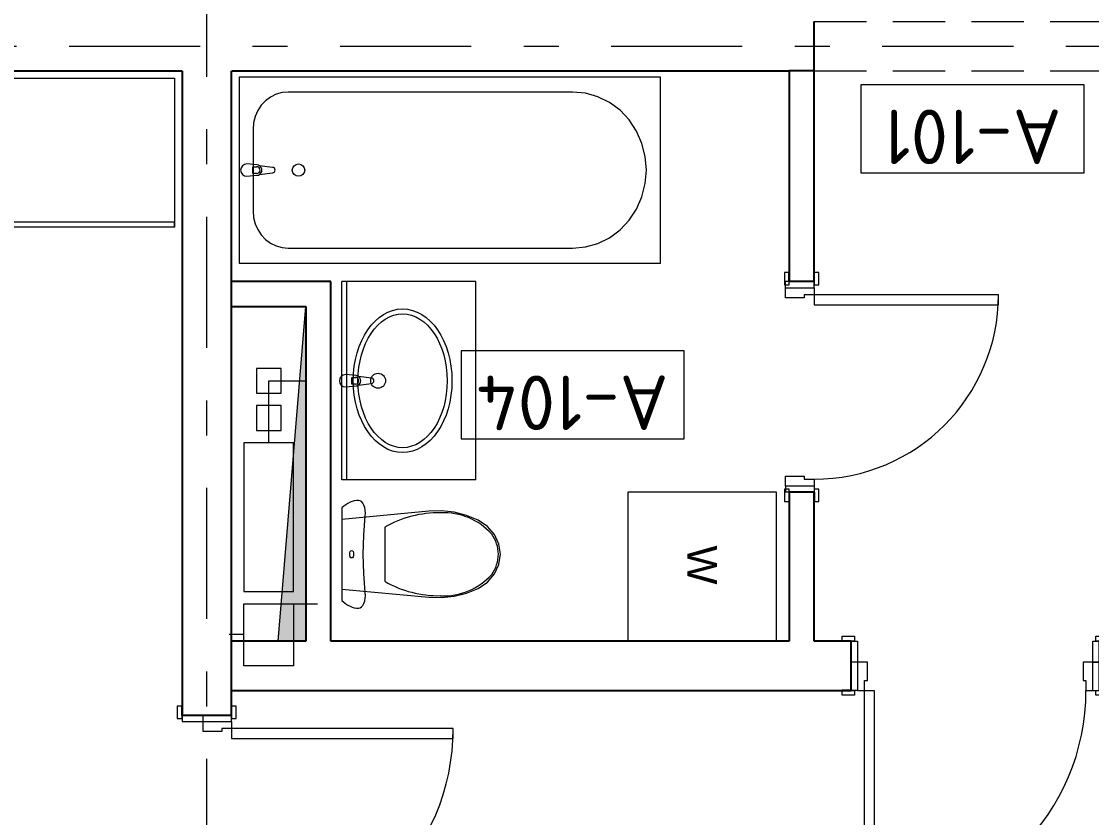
# Model space of a CAD drawing. Header units: millimetres. Extents: x 18162 to 3540582, y 72188 to 247925.
# Drawn here: x 662763 to 667081, y 88033 to 91246 of the extents above; entities that cross this region are included whole.
import ezdxf
from ezdxf.enums import TextEntityAlignment as Align

# ---------------------------------------------------------------- set-up
doc = ezdxf.new("R2010")
doc.units = ezdxf.units.MM
doc.header["$MEASUREMENT"] = 0
doc.set_wipeout_variables(frame=1)
for name, pattern in [('Double Dashed', [1093.611073, 529.166651, -211.666656, 141.111112, -211.666656]), ('Hidden Line', [317.5, 211.666667, -105.833333]), ('Wipeout_Contour', [1000, 0, -1000])]:
    doc.linetypes.add(name, pattern=pattern)
for name, color, linetype in [('Archicad Doors', 7, 'Continuous'), ('Archicad Zone Stamps', 7, 'Continuous'), ('Drawing & Figure', 7, 'Continuous'), ('Interior - Equipment', 7, 'Continuous'), ('Interior - Furniture', 7, 'Continuous'), ('Model Unit - Zone A', 7, 'Continuous'), ('Structural - Bearing', 7, 'Continuous'), ('Structural - Grid', 7, 'Continuous')]:
    doc.layers.add(name, color=color, linetype=linetype)
doc.styles.add('GENERATED_STYLE_1', font='arial.ttf')
doc.styles.add('GENERATED_STYLE_2', font='')
doc.styles.add('GENERATED_STYLE_3', font='', dxfattribs={"width": 0.8})
doc.styles.get('GENERATED_STYLE_2').set_extended_font_data('ISOCPEUR MON')
doc.styles.get('GENERATED_STYLE_3').set_extended_font_data('ISOCPEUR MON')

# ---------------------------------------------------------------- blocks, each defined once
blk = doc.blocks.new('Үүдний хэсэг_A-101_67_3', base_point=(666724.6, 89863.5))
at = {"layer": 'Archicad Zone Stamps', "color": 7, "linetype": 'Continuous', "lineweight": 5}
for p, q in [((667050.6, 90989.3), (666150.6, 90989.3)), ((666150.6, 90989.3), (666150.6, 90634.5)), ((667050.6, 90634.5), (667050.6, 90989.3)), ((666150.6, 90634.5), (667050.6, 90634.5))]:
    blk.add_line(p, q, dxfattribs=at)
at = {"layer": 'Archicad Zone Stamps', "color": 7, "lineweight": 5, "style": 'GENERATED_STYLE_2'}
for tag, p in [('DUMMY_861', (666238.4, 90670)), ('ROOM_NUMBER', (666600.6, 90670))]:
    blk.add_attdef(tag, text='', height=220, rotation=180, dxfattribs=at).set_placement(p, align=Align.TOP_CENTER)
blk = doc.blocks.new('АЦӨ_A-104_70_3', base_point=(665376.7, 89738.9))
at = {"layer": 'Archicad Zone Stamps', "color": 7, "linetype": 'Continuous', "lineweight": 5}
for p, q in [((665437.5, 89916.3), (664537.5, 89916.3)), ((664537.5, 89916.3), (664537.5, 89561.4)), ((665437.5, 89561.4), (665437.5, 89916.3)), ((664537.5, 89561.4), (665437.5, 89561.4))]:
    blk.add_line(p, q, dxfattribs=at)
at = {"layer": 'Archicad Zone Stamps', "color": 7, "lineweight": 5, "style": 'GENERATED_STYLE_2'}
for tag, p in [('DUMMY_861', (664592.3, 89596.9)), ('ROOM_NUMBER', (664987.5, 89596.9))]:
    blk.add_attdef(tag, text='', height=220, rotation=180, dxfattribs=at).set_placement(p, align=Align.TOP_CENTER)
blk = doc.blocks.new('Rectangular Door Opening 27[84]_3', base_point=(636137.8, 0))
at = {"layer": 'Archicad Doors', "color": 7, "linetype": 'Hidden Line', "lineweight": 13}
for p, q in [((665961.3, 91245.7), (667161.3, 91245.7)), ((665961.3, 91045.7), (665961.3, 91245.7)), ((667161.3, 91045.7), (667161.3, 91245.7)), ((665961.3, 91045.7), (667161.3, 91045.7))]:
    blk.add_line(p, q, dxfattribs=at)
blk = doc.blocks.new('Door 27[89]_3', base_point=(636137.8, 0))
at = {"layer": 'Archicad Doors', "color": 7, "linetype": 'Continuous', "lineweight": 13}
for p, q in [((663411.3, 88482.7), (663392.3, 88482.7)), ((663392.3, 88482.7), (663392.3, 88432.7)), ((663411.3, 88432.7), (663411.3, 88482.7)), ((663411.3, 88445.7), (663411.3, 88482.7)), ((663411.3, 88445.7), (663411.3, 88482.7)), ((663630.3, 88482.7), (663611.3, 88482.7)), ((663611.3, 88482.7), (663611.3, 88432.7)), ((663611.3, 88445.7), (663611.3, 88482.7)), ((663611.3, 88445.7), (663611.3, 88482.7)), ((663630.3, 88432.7), (663630.3, 88482.7)), ((663392.3, 88432.7), (663411.3, 88432.7)), ((663496.3, 88445.7), (663411.3, 88445.7)), ((663411.3, 88445.7), (663411.3, 88420.7)), ((663496.3, 88445.7), (663411.3, 88445.7)), ((663496.3, 88445.7), (663411.3, 88445.7)), ((663496.3, 88420.7), (663496.3, 88445.7)), ((663496.3, 88420.7), (663496.3, 88445.7)), ((663611.3, 88445.7), (663496.3, 88445.7)), ((663611.3, 88445.7), (663496.3, 88445.7)), ((663611.3, 88445.7), (663496.3, 88445.7)), ((663611.3, 88420.7), (663611.3, 88445.7)), ((663611.3, 88432.7), (663630.3, 88432.7)), ((663411.3, 88420.7), (663496.3, 88420.7)), ((663496.3, 88420.7), (663611.3, 88420.7)), ((663496.3, 88380.7), (663496.3, 88420.7)), ((663611.3, 88392.7), (663571.3, 88392.7)), ((663571.3, 88392.7), (663571.3, 88380.7)), ((663611.3, 88420.7), (663611.3, 88392.7)), ((664505.3, 88392.7), (663611.3, 88392.7)), ((663611.3, 88392.7), (663611.3, 88352.7)), ((664505.3, 88352.7), (664505.3, 88392.7)), ((663571.3, 88380.7), (663496.3, 88380.7)), ((663611.3, 88352.7), (664505.3, 88352.7)), ((663496.3, 87510.7), (663571.3, 87510.7)), ((663496.3, 87470.7), (663496.3, 87510.7)), ((663571.3, 87510.7), (663571.3, 87498.7)), ((663571.3, 87498.7), (663611.3, 87498.7)), ((663611.3, 87498.7), (663611.3, 87470.7)), ((663392.3, 87458.7), (663392.3, 87408.7)), ((663411.3, 87458.7), (663392.3, 87458.7)), ((663496.3, 87470.7), (663411.3, 87470.7)), ((663411.3, 87470.7), (663411.3, 87445.7)), ((663411.3, 87408.7), (663411.3, 87458.7)), ((663411.3, 87445.7), (663496.3, 87445.7)), ((663496.3, 87445.7), (663411.3, 87445.7)), ((663496.3, 87445.7), (663411.3, 87445.7)), ((663411.3, 87445.7), (663411.3, 87408.7)), ((663411.3, 87445.7), (663411.3, 87408.7)), ((663496.3, 87445.7), (663496.3, 87470.7)), ((663496.3, 87470.7), (663496.3, 87445.7)), ((663611.3, 87470.7), (663496.3, 87470.7)), ((663611.3, 87445.7), (663496.3, 87445.7)), ((663611.3, 87445.7), (663496.3, 87445.7)), ((663611.3, 87445.7), (663496.3, 87445.7)), ((663611.3, 87470.7), (663611.3, 87445.7)), ((663611.3, 87458.7), (663611.3, 87408.7)), ((663630.3, 87458.7), (663611.3, 87458.7)), ((663611.3, 87445.7), (663611.3, 87408.7)), ((663611.3, 87445.7), (663611.3, 87408.7)), ((663630.3, 87408.7), (663630.3, 87458.7)), ((663392.3, 87408.7), (663411.3, 87408.7)), ((663611.3, 87408.7), (663630.3, 87408.7))]:
    blk.add_line(p, q, dxfattribs=at)
blk.add_arc((663611.3, 88392.7), 894, 270, 0, dxfattribs=at)
blk = doc.blocks.new('Door 27[95]_3', base_point=(636137.8, 0))
at = {"layer": 'Archicad Doors', "color": 7, "linetype": 'Continuous', "lineweight": 13}
for p, q in [((666074.3, 88745.7), (666074.3, 88764.7)), ((666074.3, 88764.7), (666124.3, 88764.7)), ((666124.3, 88745.7), (666074.3, 88745.7)), ((666111.3, 88745.7), (666074.3, 88745.7)), ((666111.3, 88745.7), (666074.3, 88745.7)), ((666111.3, 88660.7), (666111.3, 88745.7)), ((666111.3, 88745.7), (666136.3, 88745.7)), ((666111.3, 88660.7), (666111.3, 88745.7)), ((666111.3, 88660.7), (666111.3, 88745.7)), ((666124.3, 88764.7), (666124.3, 88745.7)), ((666136.3, 88745.7), (666136.3, 88660.7)), ((667086.3, 88660.7), (667086.3, 88745.7)), ((667086.3, 88745.7), (667111.3, 88745.7)), ((667098.3, 88764.7), (667148.3, 88764.7)), ((667098.3, 88745.7), (667098.3, 88764.7)), ((667148.3, 88745.7), (667098.3, 88745.7)), ((667111.3, 88745.7), (667111.3, 88660.7)), ((667111.3, 88660.7), (667111.3, 88745.7)), ((667111.3, 88660.7), (667111.3, 88745.7)), ((667111.3, 88745.7), (667148.3, 88745.7)), ((667111.3, 88745.7), (667148.3, 88745.7)), ((667148.3, 88764.7), (667148.3, 88745.7)), ((666136.3, 88660.7), (666111.3, 88660.7)), ((666136.3, 88660.7), (666111.3, 88660.7)), ((666111.3, 88545.7), (666111.3, 88660.7)), ((666111.3, 88545.7), (666111.3, 88660.7)), ((666111.3, 88545.7), (666111.3, 88660.7)), ((666136.3, 88660.7), (666136.3, 88545.7)), ((666176.3, 88660.7), (666136.3, 88660.7)), ((666176.3, 88585.7), (666176.3, 88660.7)), ((667046.3, 88660.7), (667046.3, 88585.7)), ((667086.3, 88660.7), (667046.3, 88660.7)), ((667111.3, 88660.7), (667086.3, 88660.7)), ((667086.3, 88660.7), (667111.3, 88660.7)), ((667086.3, 88545.7), (667086.3, 88660.7)), ((667111.3, 88545.7), (667111.3, 88660.7)), ((667111.3, 88545.7), (667111.3, 88660.7)), ((667111.3, 88545.7), (667111.3, 88660.7)), ((666164.3, 88545.7), (666164.3, 88585.7)), ((666164.3, 88585.7), (666176.3, 88585.7)), ((667046.3, 88585.7), (667058.3, 88585.7)), ((667058.3, 88585.7), (667058.3, 88545.7)), ((666074.3, 88526.7), (666074.3, 88545.7)), ((666074.3, 88545.7), (666124.3, 88545.7)), ((666111.3, 88545.7), (666074.3, 88545.7)), ((666111.3, 88545.7), (666074.3, 88545.7)), ((666124.3, 88526.7), (666074.3, 88526.7)), ((666136.3, 88545.7), (666111.3, 88545.7)), ((666124.3, 88545.7), (666124.3, 88526.7)), ((666136.3, 88545.7), (666164.3, 88545.7)), ((666164.3, 87651.7), (666164.3, 88545.7)), ((666164.3, 88545.7), (666204.3, 88545.7)), ((666204.3, 88545.7), (666204.3, 87651.7)), ((667058.3, 88545.7), (667086.3, 88545.7)), ((667086.3, 88545.7), (667111.3, 88545.7)), ((667098.3, 88545.7), (667148.3, 88545.7)), ((667098.3, 88526.7), (667098.3, 88545.7)), ((667148.3, 88526.7), (667098.3, 88526.7)), ((667111.3, 88545.7), (667148.3, 88545.7)), ((667111.3, 88545.7), (667148.3, 88545.7)), ((667148.3, 88545.7), (667148.3, 88526.7)), ((666204.3, 87651.7), (666164.3, 87651.7))]:
    blk.add_line(p, q, dxfattribs=at)
blk.add_arc((666164.3, 88545.7), 894, 270, 0, dxfattribs=at)
blk = doc.blocks.new('Door 27[99]_3', base_point=(636137.8, 0))
at = {"layer": 'Archicad Doors', "color": 7, "linetype": 'Continuous', "lineweight": 13}
for p, q in [((665861.3, 90232.7), (665842.3, 90232.7)), ((665842.3, 90232.7), (665842.3, 90182.7)), ((665846.3, 90170.7), (665846.3, 90195.7)), ((665961.3, 90195.7), (665846.3, 90195.7)), ((665861.3, 90182.7), (665861.3, 90232.7)), ((665861.3, 90195.7), (665861.3, 90232.7)), ((665861.3, 90195.7), (665861.3, 90232.7)), ((665961.3, 90195.7), (665861.3, 90195.7)), ((665961.3, 90195.7), (665861.3, 90195.7)), ((665980.3, 90232.7), (665961.3, 90232.7)), ((665961.3, 90232.7), (665961.3, 90182.7)), ((665961.3, 90195.7), (665961.3, 90232.7)), ((665961.3, 90195.7), (665961.3, 90232.7)), ((665961.3, 90170.7), (665961.3, 90195.7)), ((665980.3, 90182.7), (665980.3, 90232.7)), ((665842.3, 90182.7), (665861.3, 90182.7)), ((665846.3, 90170.7), (665961.3, 90170.7)), ((665846.3, 90130.7), (665846.3, 90170.7)), ((665961.3, 90182.7), (665980.3, 90182.7)), ((665961.3, 90170.7), (665961.3, 90142.7)), ((665921.3, 90130.7), (665846.3, 90130.7)), ((665961.3, 90142.7), (665921.3, 90142.7)), ((665921.3, 90142.7), (665921.3, 90130.7)), ((666705.3, 90142.7), (665961.3, 90142.7)), ((665961.3, 90142.7), (665961.3, 90102.7)), ((666705.3, 90102.7), (666705.3, 90142.7)), ((665961.3, 90102.7), (666705.3, 90102.7)), ((665846.3, 89410.7), (665921.3, 89410.7)), ((665846.3, 89370.7), (665846.3, 89410.7)), ((665921.3, 89410.7), (665921.3, 89398.7)), ((665921.3, 89398.7), (665961.3, 89398.7)), ((665961.3, 89398.7), (665961.3, 89370.7)), ((665842.3, 89358.7), (665842.3, 89308.7)), ((665861.3, 89358.7), (665842.3, 89358.7)), ((665846.3, 89370.7), (665846.3, 89345.7)), ((665961.3, 89370.7), (665846.3, 89370.7)), ((665961.3, 89345.7), (665846.3, 89345.7)), ((665861.3, 89308.7), (665861.3, 89358.7)), ((665961.3, 89345.7), (665861.3, 89345.7)), ((665961.3, 89345.7), (665861.3, 89345.7)), ((665861.3, 89345.7), (665861.3, 89308.7)), ((665861.3, 89345.7), (665861.3, 89308.7)), ((665961.3, 89370.7), (665961.3, 89345.7)), ((665961.3, 89358.7), (665961.3, 89308.7)), ((665980.3, 89358.7), (665961.3, 89358.7)), ((665961.3, 89345.7), (665961.3, 89308.7)), ((665961.3, 89345.7), (665961.3, 89308.7)), ((665980.3, 89308.7), (665980.3, 89358.7)), ((665842.3, 89308.7), (665861.3, 89308.7)), ((665961.3, 89308.7), (665980.3, 89308.7))]:
    blk.add_line(p, q, dxfattribs=at)
blk.add_arc((665961.3, 90142.7), 744, 270, 0, dxfattribs=at)
blk = doc.blocks.new('Basin Cabinet 27[206]_3', base_point=(664596.3, 89395.7))
at = {"layer": 'Interior - Equipment', "color": 7, "linetype": 'Continuous', "lineweight": 5}
for p, q in [((664056.3, 89395.7), (664056.3, 90195.7)), ((664596.3, 90195.7), (664056.3, 90195.7)), ((664076.3, 89395.7), (664076.3, 90195.7)), ((664596.3, 89395.7), (664596.3, 90195.7)), ((664096.2, 89809.3), (664111.1, 89809.3)), ((664096.2, 89782.1), (664096.2, 89809.3)), ((664111.1, 89782.1), (664096.2, 89782.1)), ((664596.3, 89395.7), (664056.3, 89395.7))]:
    blk.add_line(p, q, dxfattribs=at)
at = {"layer": 'Interior - Equipment', "color": 7, "linetype": 'Continuous', "lineweight": 5, "flags": 128}
blk.add_lwpolyline([(664071.3, 89770.7), (664113.3, 89774.7, 0.12102), (664122.8, 89777.9), (664175.7, 89784.6, 0.882566), (664175.7, 89806.8), (664122.8, 89813.4, 0.12102), (664113.3, 89816.7), (664071.3, 89820.7, 1)], format="xyb", close=True, dxfattribs=at)
at = {"layer": 'Interior - Equipment', "color": 7, "linetype": 'Continuous', "lineweight": 5}
blk.add_circle((664202.5, 89795.7), 30, dxfattribs=at)
for centre, radius, start, end in [((664111.1, 89795.7), 13.6, 270, 90), ((664111.4, 89795.7), 21.1, 302.771, 57.229)]:
    blk.add_arc(centre, radius, start, end, dxfattribs=at)
for major_axis, ratio in [((0, 290), 0.686667), ((0, 270), 0.666667)]:
    blk.add_ellipse((664301.3, 89795.7), major_axis=major_axis, ratio=ratio, dxfattribs=at)
blk = doc.blocks.new('Bathtub 27[207]_3', base_point=(663641.3, 91020.7))
at = {"layer": 'Interior - Equipment', "color": 7, "linetype": 'Continuous', "lineweight": 5}
for p, q in [((663697.6, 90659.3), (663712.4, 90659.3)), ((663697.6, 90632.1), (663697.6, 90659.3)), ((663712.4, 90632.1), (663697.6, 90632.1))]:
    blk.add_line(p, q, dxfattribs=at)
at = {"layer": 'Interior - Equipment', "color": 7, "linetype": 'Continuous', "lineweight": 5, "flags": 128}
for points in [[(663641.3, 90270.7), (665341.3, 90270.7), (665341.3, 91020.7), (663641.3, 91020.7)], [(663839.7, 90960.7), (663815.1, 90958.4), (663791.2, 90951.6), (663768.8, 90940.6), (663748.6, 90925.6), (663731.1, 90907.1), (663717, 90885.7), (663706.5, 90862), (663700.1, 90836.7), (663698, 90810.7), (663698, 90480.7), (663700.1, 90454.6), (663706.5, 90429.4), (663717, 90405.7), (663731.1, 90384.3), (663748.6, 90365.8), (663768.8, 90350.8), (663791.2, 90339.7), (663815.1, 90333), (663839.7, 90330.7), (664987.2, 90330.7), (665038.8, 90335.5), (665088.9, 90349.7), (665135.9, 90372.9), (665178.4, 90404.4), (665215.1, 90443.2), (665244.8, 90488.2), (665266.7, 90537.9), (665280.1, 90591), (665284.7, 90645.7), (665280.1, 90700.4), (665266.7, 90753.4), (665244.8, 90803.2), (665215.1, 90848.2), (665178.4, 90887), (665135.9, 90918.5), (665088.9, 90941.7), (665038.8, 90955.9), (664987.2, 90960.7)]]:
    blk.add_lwpolyline(points, close=True, dxfattribs=at)
blk.add_lwpolyline([(663672.6, 90620.7), (663714.6, 90624.7, 0.12102), (663724.1, 90627.9), (663777, 90634.6, 0.882566), (663777, 90656.8), (663724.1, 90663.4, 0.12102), (663714.6, 90666.7), (663672.6, 90670.7, 1)], format="xyb", close=True, dxfattribs=at)
at = {"layer": 'Interior - Equipment', "color": 7, "linetype": 'Continuous', "lineweight": 5}
blk.add_circle((663881.3, 90645.7), 25, dxfattribs=at)
for centre, radius, start, end in [((663712.4, 90645.7), 13.6, 270, 90), ((663712.7, 90645.7), 21.1, 302.771, 57.229)]:
    blk.add_arc(centre, radius, start, end, dxfattribs=at)
blk = doc.blocks.new('WC 27[208]_3', base_point=(664056.3, 89095.7))
at = {"layer": 'Interior - Equipment', "color": 7, "linetype": 'Continuous', "lineweight": 5}
for p, q in [((664229.4, 89204.6), (664229.4, 89095.7)), ((664229.4, 89095.7), (664229.4, 88986.7))]:
    blk.add_line(p, q, dxfattribs=at)
at = {"layer": 'Interior - Equipment', "color": 7, "linetype": 'Continuous', "lineweight": 5, "flags": 128}
for points in [[(664056.3, 88908.9), (664064.2, 88901.8), (664072.4, 88895.6), (664080.7, 88890.3), (664089.1, 88886), (664097.7, 88882.6), (664106.3, 88880.1), (664115, 88878.7), (664123.8, 88878.2), (664129.8, 88879.5), (664135.6, 88883.2), (664140.8, 88889.3), (664145.1, 88897.5), (664148.4, 88907.2), (664150.5, 88918.1), (664151.3, 88929.6), (664150.8, 88941.2), (664147.2, 88979.5), (664144.7, 89018), (664143.1, 89056.8), (664142.6, 89095.7), (664143.1, 89134.5), (664144.7, 89173.3), (664147.2, 89211.9), (664150.8, 89250.2), (664151.3, 89261.7), (664150.5, 89273.2), (664148.4, 89284.1), (664145.1, 89293.9), (664140.8, 89302), (664135.6, 89308.1), (664129.8, 89311.9), (664123.8, 89313.2), (664115, 89312.7), (664106.3, 89311.2), (664097.7, 89308.8), (664089.1, 89305.4), (664080.7, 89301), (664072.4, 89295.7), (664064.2, 89289.5), (664056.3, 89282.4)], [(664509.8, 88926.2), (664559.5, 88938.7), (664606.4, 88957.7), (664643.6, 88983.3), (664672.2, 89016.3), (664690.1, 89054.6), (664696.3, 89095.7), (664690.1, 89136.7), (664672.2, 89175), (664643.6, 89208.1), (664606.4, 89233.7), (664559.5, 89252.7), (664509.8, 89265.1), (664458.4, 89270.6), (664406.7, 89269), (664056.3, 89236.6), (664056.3, 88954.7), (664406.7, 88922.3), (664458.4, 88920.8)]]:
    blk.add_lwpolyline(points, close=True, dxfattribs=at)
at = {"layer": 'Interior - Equipment', "color": 7, "linetype": 'Continuous', "lineweight": 5}
for centre, major_axis, start_param, end_param in [((664444.3, 88837.6), (425.5, 0), 1.547178, 2.100199), ((664468.6, 89006.2), (257.1, 0), 0.725935, 1.626524), ((664549.1, 89094.9), (138.6, 0), 0.005861, 0.632505), ((664549.1, 89096.5), (138.6, 0), 5.650681, 6.277325), ((664444.3, 89353.8), (425.5, 0), 4.182984, 4.736005), ((664468.6, 89185.1), (257.1, 0), 4.656658, 5.557246)]:
    blk.add_ellipse(centre, major_axis=major_axis, ratio=0.999377, start_param=start_param, end_param=end_param, dxfattribs=at)
blk.add_ellipse((664095.7, 89095.7), major_axis=(0, 15), ratio=0.524717, dxfattribs=at)
blk = doc.blocks.new('Washer 27[209]_3', base_point=(665210.1, 89045.7))
at = {"layer": 'Interior - Equipment', "color": 7, "linetype": 'Continuous', "lineweight": 5, "flags": 128}
blk.add_lwpolyline([(665210.1, 88745.7), (665810.1, 88745.7), (665810.1, 89345.7), (665210.1, 89345.7)], close=True, dxfattribs=at)
at = {"layer": 'Interior - Equipment', "color": 7, "lineweight": 5, "style": 'GENERATED_STYLE_1'}
blk.add_attdef('stDisplayText', text='', height=120, rotation=270, dxfattribs=at).set_placement((665510.1, 89052.5), align=Align.MIDDLE_CENTER)
blk = doc.blocks.new('Cupboard 27[288]_3', base_point=(663381.6, 90416))
at = {"layer": 'Interior - Furniture', "color": 7, "linetype": 'Continuous', "lineweight": 5}
for p, q in [((663381.6, 90436), (661911.3, 90436)), ((662646.5, 90416), (662646.5, 90436)), ((663381.6, 90416), (663381.6, 90436))]:
    blk.add_line(p, q, dxfattribs=at)
at = {"layer": 'Interior - Furniture', "color": 7, "linetype": 'Continuous', "lineweight": 5, "flags": 128}
blk.add_lwpolyline([(663381.6, 90416), (661911.3, 90416), (661911.3, 91016), (663381.6, 91016)], close=True, dxfattribs=at)
blk = doc.blocks.new('Standard grid marker[330]_3', base_point=(654300.1, 91145.7))
at = {"layer": 'Structural - Grid', "color": 13, "linetype": 'Double Dashed', "lineweight": 13}
blk.add_line((655300.1, 91145.7), (689862.2, 91145.7), dxfattribs=at)
at = {"layer": 'Structural - Grid', "color": 13, "lineweight": 13, "style": 'GENERATED_STYLE_3'}
blk.add_attdef('AC_MarkerText_1', text='', height=250, rotation=180, dxfattribs=at).set_placement((691162.2, 91020.7), align=Align.TOP_CENTER)
blk = doc.blocks.new('Standard grid marker[335]_3', base_point=(663511.3, 72524.1))
at = {"layer": 'Structural - Grid', "color": 13, "linetype": 'Double Dashed', "lineweight": 13}
blk.add_line((663511.3, 73524.1), (663511.3, 100185.5), dxfattribs=at)
at = {"layer": 'Structural - Grid', "color": 13, "lineweight": 13, "style": 'GENERATED_STYLE_3'}
blk.add_attdef('AC_MarkerText_1', text='', height=250, rotation=180, dxfattribs=at).set_placement((663511.3, 101360.5), align=Align.TOP_CENTER)

msp = doc.modelspace()

# ---------------------------------------------------------------- hatches: boundary and pattern name
at = {"layer": 'Drawing & Figure', "linetype": 'Continuous', "lineweight": 13}
msp.add_hatch(color=7, dxfattribs=at).paths.add_polyline_path([(663796.7, 88713), (663911.3, 90095.7), (663911.3, 88595.7), (663611.3, 88595.7)])

# ---------------------------------------------------------------- linework, layer by layer
at = {"layer": 'Drawing & Figure', "color": 7, "linetype": 'Continuous', "lineweight": 13, "flags": 128}
msp.add_lwpolyline([(663796.7, 88713), (663911.3, 90095.7), (663911.3, 88595.7), (663611.3, 88595.7)], close=True, dxfattribs=at)
at = {"layer": 'Structural - Bearing', "color": 7, "linetype": 'Continuous', "lineweight": 13, "flags": 128}
msp.add_lwpolyline([(663911.3, 90095.7), (663611.3, 90095.7), (663611.3, 88595.7), (663911.3, 88595.7)], close=True, dxfattribs=at)
at = {"layer": 'Structural - Grid', "color": 7, "linetype": 'Continuous', "lineweight": 5}
for points in [[(663811.3, 89845.7), (663711.3, 89845.7), (663711.3, 89745.7), (663811.3, 89745.7)], [(663811.3, 89695.7), (663711.3, 89695.7), (663711.3, 89595.7), (663811.3, 89595.7)], [(663861.3, 89545.7), (663661.3, 89545.7), (663661.3, 88945.7), (663861.3, 88945.7)]]:
    msp.add_lwpolyline(points, close=True, dxfattribs=at)

# ---------------------------------------------------------------- block references
at = {"layer": 'Interior - Equipment', "color": 7, "linetype": 'Continuous', "lineweight": 5}
for name, p in [('Bathtub 27[207]_3', (663641.3, 91020.7)), ('Basin Cabinet 27[206]_3', (664596.3, 89395.7)), ('WC 27[208]_3', (664056.3, 89095.7))]:
    msp.add_blockref(name, p, dxfattribs=at)
at = {"layer": 'Interior - Furniture', "color": 7, "linetype": 'Continuous', "lineweight": 5}
msp.add_blockref('Cupboard 27[288]_3', (663381.6, 90416), dxfattribs=at)
at = {"layer": 'Model Unit - Zone A', "color": 7, "linetype": 'Continuous', "lineweight": 5}
for name, p, values in [('Үүдний хэсэг_A-101_67_3', (666724.6, 89863.5), {'ROOM_NUMBER': 'A-101'}), ('АЦӨ_A-104_70_3', (665376.7, 89738.9), {'ROOM_NUMBER': 'A-104'})]:
    msp.add_blockref(name, p, dxfattribs=at).add_auto_attribs(values)

# ---------------------------------------------------------------- wipeouts: each hides what was drawn before it
at = {"color": 254, "linetype": 'Wipeout_Contour', "lineweight": 0, "ltscale": 2675601.146760494}
msp.add_wipeout([(661911.3, 91045.7), (663411.3, 91045.7), (663411.3, 91245.7), (661911.3, 91245.7)], dxfattribs=at).dxf.layer = 'Structural - Bearing'
at = {"color": 254, "linetype": 'Wipeout_Contour', "lineweight": 0, "ltscale": 2684022.160320287}
msp.add_wipeout([(663611.3, 91245.7), (663611.3, 91045.7), (665961.3, 91045.7), (665961.3, 91245.7)], dxfattribs=at).dxf.layer = 'Structural - Bearing'

# ---------------------------------------------------------------- next in the draw order: linework, layer by layer
at = {"layer": 'Structural - Bearing', "color": 7, "linetype": 'Continuous', "lineweight": 25}
msp.add_line((665961.3, 91045.7), (665961.3, 91245.7), dxfattribs=at)
at = {"layer": 'Structural - Bearing', "color": 7, "linetype": 'Continuous', "lineweight": 25, "flags": 128}
for points in [[(661911.3, 91045.7), (663411.3, 91045.7)], [(663611.3, 91045.7), (665961.3, 91045.7)]]:
    msp.add_lwpolyline(points, dxfattribs=at)

# ---------------------------------------------------------------- next in the draw order: block references
at = {"layer": 'Archicad Doors', "color": 7, "linetype": 'Hidden Line', "lineweight": 13}
msp.add_blockref('Rectangular Door Opening 27[84]_3', (636137.8, 0), dxfattribs=at)

# ---------------------------------------------------------------- next in the draw order: wipeouts: each hides what was drawn before it
at = {"color": 254, "linetype": 'Wipeout_Contour', "lineweight": 0, "ltscale": 2010116.45518173}
msp.add_wipeout([(663911.3, 90195.7), (663911.3, 90095.7), (664011.3, 90195.7)], dxfattribs=at).dxf.layer = 'Structural - Bearing'

# ---------------------------------------------------------------- next in the draw order: wipeouts: each hides what was drawn before it
at = {"color": 254, "linetype": 'Wipeout_Contour', "lineweight": 0, "ltscale": 2679757.676944362}
msp.add_wipeout([(663611.3, 96545.7), (663411.3, 96545.7), (663411.3, 88445.7), (663611.3, 88445.7)], dxfattribs=at).dxf.layer = 'Structural - Bearing'
at = {"color": 254, "linetype": 'Wipeout_Contour', "lineweight": 0, "ltscale": 2688196.970623177}
msp.add_wipeout([(665861.3, 91045.7), (665861.3, 90195.7), (665961.3, 90195.7), (665961.3, 91045.7)], dxfattribs=at).dxf.layer = 'Structural - Bearing'
at = {"color": 254, "linetype": 'Wipeout_Contour', "lineweight": 0, "ltscale": 2010200.967103706}
msp.add_wipeout([(663911.3, 90095.7), (664011.3, 90095.7), (664011.3, 90195.7)], dxfattribs=at).dxf.layer = 'Structural - Bearing'

# ---------------------------------------------------------------- next in the draw order: linework, layer by layer
at = {"layer": 'Structural - Bearing', "color": 7, "linetype": 'Continuous', "lineweight": 25}
for p, q in [((665861.3, 90195.7), (665861.3, 90232.7)), ((665961.3, 90195.7), (665861.3, 90195.7)), ((665961.3, 90195.7), (665961.3, 90232.7)), ((663411.3, 88445.7), (663411.3, 88482.7)), ((663611.3, 88445.7), (663611.3, 88482.7)), ((663496.3, 88445.7), (663411.3, 88445.7)), ((663611.3, 88445.7), (663496.3, 88445.7))]:
    msp.add_line(p, q, dxfattribs=at)
at = {"layer": 'Structural - Bearing', "color": 7, "linetype": 'Continuous', "lineweight": 25, "flags": 128}
for points in [[(663411.3, 91045.7), (663411.3, 88445.7)], [(663611.3, 88445.7), (663611.3, 91045.7)], [(665861.3, 91045.7), (665861.3, 90195.7)], [(665961.3, 91045.7), (665861.3, 91045.7)], [(665961.3, 90195.7), (665961.3, 91045.7)], [(664011.3, 90195.7), (663911.3, 90195.7)]]:
    msp.add_lwpolyline(points, dxfattribs=at)
at = {"layer": 'Structural - Grid', "color": 7, "linetype": 'Continuous', "lineweight": 5}
msp.add_lwpolyline([(663661.3, 88772.1), (663601.8, 88772.1)], dxfattribs=at)

# ---------------------------------------------------------------- next in the draw order: block references
at = {"layer": 'Archicad Doors', "color": 7, "linetype": 'Continuous', "lineweight": 13}
msp.add_blockref('Door 27[89]_3', (636137.8, 0), dxfattribs=at)
at = {"layer": 'Structural - Grid', "color": 13, "linetype": 'Continuous', "lineweight": 13}
msp.add_blockref('Standard grid marker[330]_3', (654300.1, 91145.7), dxfattribs=at)

# ---------------------------------------------------------------- next in the draw order: wipeouts: each hides what was drawn before it
at = {"color": 254, "linetype": 'Wipeout_Contour', "lineweight": 0, "ltscale": 2682979.483562565}
msp.add_wipeout([(663611.3, 88745.7), (663611.3, 88545.7), (666111.3, 88545.7), (666111.3, 88745.7)], dxfattribs=at).dxf.layer = 'Structural - Bearing'

# ---------------------------------------------------------------- next in the draw order: linework, layer by layer
at = {"layer": 'Structural - Bearing', "color": 7, "linetype": 'Continuous', "lineweight": 25}
for p, q in [((666111.3, 88745.7), (666074.3, 88745.7)), ((666111.3, 88660.7), (666111.3, 88745.7)), ((666111.3, 88545.7), (666111.3, 88660.7)), ((666111.3, 88545.7), (666074.3, 88545.7))]:
    msp.add_line(p, q, dxfattribs=at)
at = {"layer": 'Structural - Bearing', "color": 7, "linetype": 'Continuous', "lineweight": 25, "flags": 128}
for points in [[(663911.3, 88745.7), (663611.3, 88745.7)], [(663611.3, 88545.7), (663611.3, 88745.7)], [(665861.3, 88745.7), (664011.3, 88745.7)], [(666111.3, 88745.7), (665961.3, 88745.7)], [(663611.3, 88545.7), (666111.3, 88545.7)]]:
    msp.add_lwpolyline(points, dxfattribs=at)
at = {"layer": 'Structural - Grid', "color": 7, "linetype": 'Continuous', "lineweight": 5}
msp.add_lwpolyline([(663661.3, 88895.7), (663861.3, 88895.7), (663861.3, 88645.7), (663661.3, 88645.7)], close=True, dxfattribs=at)

# ---------------------------------------------------------------- next in the draw order: block references
at = {"layer": 'Archicad Doors', "color": 7, "linetype": 'Continuous', "lineweight": 13}
msp.add_blockref('Door 27[95]_3', (636137.8, 0), dxfattribs=at)
at = {"layer": 'Interior - Equipment', "color": 7, "linetype": 'Continuous', "lineweight": 5}
msp.add_blockref('Washer 27[209]_3', (665210.1, 89045.7), dxfattribs=at).add_auto_attribs({'stDisplayText': 'W'})

# ---------------------------------------------------------------- next in the draw order: wipeouts: each hides what was drawn before it
at = {"color": 254, "linetype": 'Wipeout_Contour', "lineweight": 0, "ltscale": 2679824.332685686}
msp.add_wipeout([(663911.3, 90095.7), (663911.3, 88745.7), (664011.3, 88745.7), (664011.3, 90095.7)], dxfattribs=at).dxf.layer = 'Structural - Bearing'
at = {"color": 254, "linetype": 'Wipeout_Contour', "lineweight": 0, "ltscale": 2687354.449714686}
msp.add_wipeout([(665861.3, 88745.7), (665961.3, 88745.7), (665961.3, 89345.7), (665861.3, 89345.7)], dxfattribs=at).dxf.layer = 'Structural - Bearing'

# ---------------------------------------------------------------- next in the draw order: linework, layer by layer
at = {"layer": 'Structural - Bearing', "color": 7, "linetype": 'Continuous', "lineweight": 25}
for p, q in [((665861.3, 89345.7), (665861.3, 89308.7)), ((665961.3, 89345.7), (665861.3, 89345.7)), ((665961.3, 89345.7), (665961.3, 89308.7))]:
    msp.add_line(p, q, dxfattribs=at)
at = {"layer": 'Structural - Bearing', "color": 7, "linetype": 'Continuous', "lineweight": 25, "flags": 128}
for points in [[(664011.3, 88745.7), (664011.3, 90195.7)], [(663911.3, 90095.7), (663911.3, 88745.7)], [(665861.3, 89345.7), (665861.3, 88745.7)], [(665961.3, 88745.7), (665961.3, 89345.7)]]:
    msp.add_lwpolyline(points, dxfattribs=at)
at = {"layer": 'Structural - Grid', "color": 7, "linetype": 'Continuous', "lineweight": 5}
for points in [[(663761.3, 89545.7), (663761.3, 89795.7), (663911.3, 89795.7)], [(663861.3, 88895.7), (663957.3, 88895.7)]]:
    msp.add_lwpolyline(points, dxfattribs=at)

# ---------------------------------------------------------------- next in the draw order: block references
at = {"layer": 'Archicad Doors', "color": 7, "linetype": 'Continuous', "lineweight": 13}
msp.add_blockref('Door 27[99]_3', (636137.8, 0), dxfattribs=at)

# ---------------------------------------------------------------- next in the draw order: wipeouts: each hides what was drawn before it
at = {"color": 254, "linetype": 'Wipeout_Contour', "lineweight": 0, "ltscale": 2679418.891703575}
msp.add_wipeout([(663911.3, 90195.7), (663611.3, 90195.7), (663611.3, 90095.7), (663911.3, 90095.7)], dxfattribs=at).dxf.layer = 'Structural - Bearing'

# ---------------------------------------------------------------- next in the draw order: linework, layer by layer
at = {"layer": 'Structural - Bearing', "color": 7, "linetype": 'Continuous', "lineweight": 25, "flags": 128}
for points in [[(663911.3, 90195.7), (663611.3, 90195.7)], [(663611.3, 90095.7), (663611.3, 90195.7)], [(663611.3, 90095.7), (663911.3, 90095.7)]]:
    msp.add_lwpolyline(points, dxfattribs=at)

# ---------------------------------------------------------------- next in the draw order: block references
at = {"layer": 'Structural - Grid', "color": 13, "linetype": 'Continuous', "lineweight": 13}
msp.add_blockref('Standard grid marker[335]_3', (663511.3, 72524.1), dxfattribs=at)

doc.saveas('drawing.dxf')
